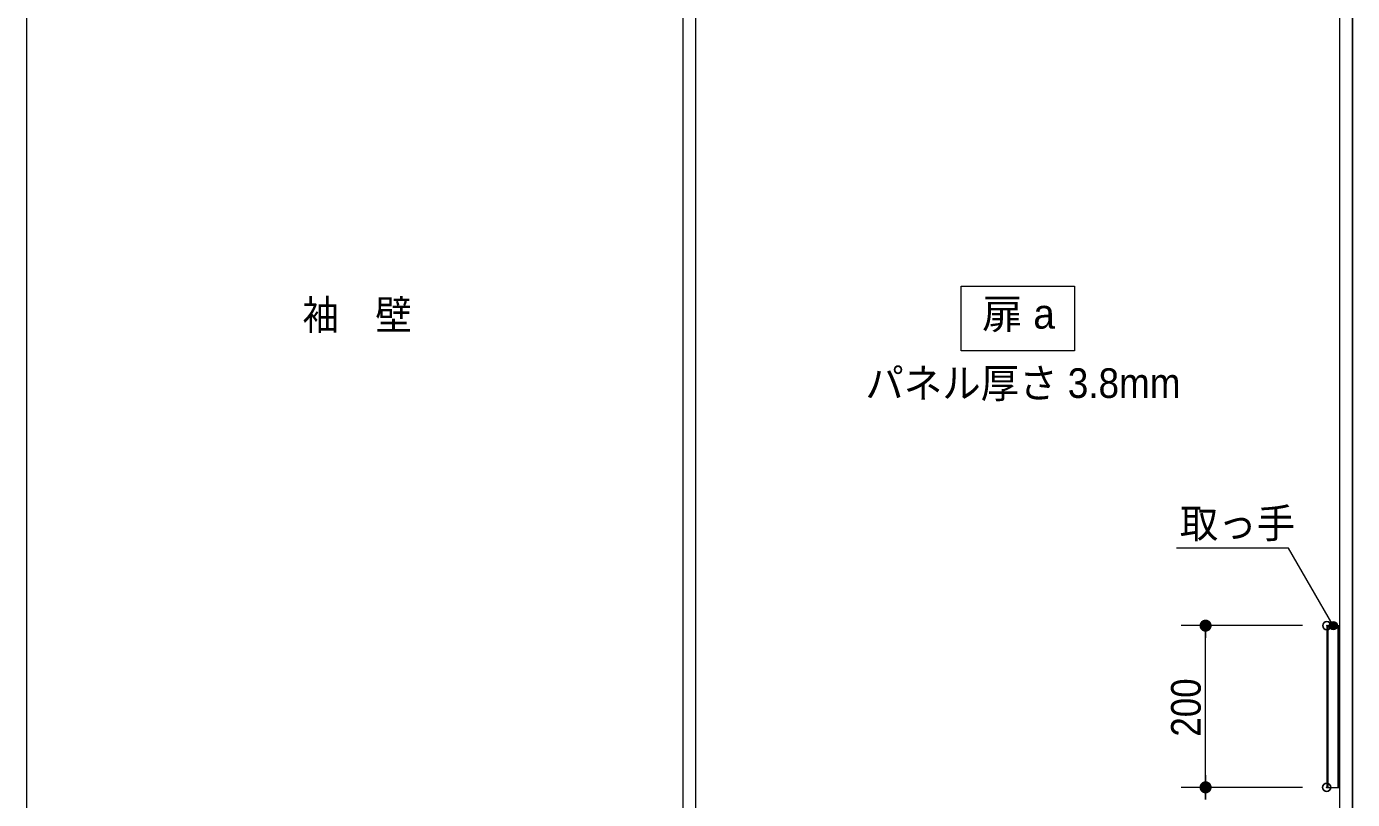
# Model space of a CAD drawing. Units: millimetres, scale not verified. Extents: x -6062 to 6062, y -3045 to 3045.
# Drawn here: x -4744 to -3104, y -1102 to -146 of the extents above; entities that cross this region are included whole.
import ezdxf
from ezdxf.enums import TextEntityAlignment as Align

# ---------------------------------------------------------------- set-up
doc = ezdxf.new("R2010")
doc.units = ezdxf.units.MM
doc.header["$LTSCALE"] = 20
doc.header["$PDMODE"] = 32
doc.header["$PDSIZE"] = 10
for name, color, linetype, lineweight in [('0-0_2寸法-3', 7, 'Continuous', 15), ('0-1_2寸法-1', 7, 'Continuous', 15), ('0-2_0', 7, 'Continuous', 25), ('0-6_3一般', 7, 'Continuous', 15)]:
    doc.layers.add(name, color=color, linetype=linetype, lineweight=lineweight)
doc.layers.add('0-3_Defpoints', color=7, linetype='Continuous')
doc.styles.add('ＭＳ Ｐゴシック', font='')
doc.styles.get('ＭＳ Ｐゴシック').set_extended_font_data('MS PGothic')

# ---------------------------------------------------------------- blocks, each defined once
blk = doc.blocks.new('_Dot')
at = {"layer": '0-2_0'}
blk.add_line((-10, 0), (-20, 0), dxfattribs=at)
for points in [[(0, 0), (-10, 0), (-9.92, 1.25)], [(0, 0), (-9.92, -1.25), (-10, 0)], [(0, 0), (-9.92, 1.25), (-9.69, 2.49)], [(0, 0), (-9.69, -2.49), (-9.92, -1.25)], [(0, 0), (-9.69, 2.49), (-9.3, 3.68)], [(0, 0), (-9.3, -3.68), (-9.69, -2.49)], [(0, 0), (-9.3, 3.68), (-8.76, 4.82)], [(0, 0), (-8.76, -4.82), (-9.3, -3.68)], [(0, 0), (-8.76, 4.82), (-8.09, 5.88)], [(0, 0), (-8.09, -5.88), (-8.76, -4.82)], [(0, 0), (-8.09, 5.88), (-7.29, 6.85)], [(0, 0), (-7.29, -6.85), (-8.09, -5.88)], [(0, 0), (-7.29, 6.85), (-6.37, 7.71)], [(0, 0), (-6.37, -7.71), (-7.29, -6.85)], [(0, 0), (-6.37, 7.71), (-5.36, 8.44)], [(0, 0), (-5.36, -8.44), (-6.37, -7.71)], [(0, 0), (-5.36, 8.44), (-4.26, 9.05)], [(0, 0), (-4.26, -9.05), (-5.36, -8.44)], [(0, 0), (-4.26, 9.05), (-3.09, 9.51)], [(0, 0), (-3.09, -9.51), (-4.26, -9.05)], [(0, 0), (-3.09, 9.51), (-1.87, 9.82)], [(0, 0), (-1.87, -9.82), (-3.09, -9.51)], [(0, 0), (-1.87, 9.82), (-0.63, 9.98)], [(0, 0), (-0.63, -9.98), (-1.87, -9.82)], [(0, 0), (-0.63, 9.98), (0.63, 9.98)], [(0, 0), (0.63, -9.98), (-0.63, -9.98)], [(0, 0), (0.63, 9.98), (1.87, 9.82)], [(0, 0), (1.87, 9.82), (3.09, 9.51)], [(0, 0), (3.09, 9.51), (4.26, 9.05)], [(0, 0), (4.26, 9.05), (5.36, 8.44)], [(0, 0), (5.36, 8.44), (6.37, 7.71)], [(0, 0), (6.37, 7.71), (7.29, 6.85)], [(0, 0), (7.29, 6.85), (8.09, 5.88)], [(0, 0), (8.09, 5.88), (8.76, 4.82)], [(0, 0), (8.76, 4.82), (9.3, 3.68)], [(0, 0), (9.3, 3.68), (9.69, 2.49)], [(0, 0), (9.69, 2.49), (9.92, 1.25)], [(0, 0), (9.92, 1.25), (10, 0)], [(0, 0), (1.87, -9.82), (0.63, -9.98)], [(0, 0), (3.09, -9.51), (1.87, -9.82)], [(0, 0), (4.26, -9.05), (3.09, -9.51)], [(0, 0), (5.36, -8.44), (4.26, -9.05)], [(0, 0), (6.37, -7.71), (5.36, -8.44)], [(0, 0), (7.29, -6.85), (6.37, -7.71)], [(0, 0), (8.09, -5.88), (7.29, -6.85)], [(0, 0), (8.76, -4.82), (8.09, -5.88)], [(0, 0), (9.3, -3.68), (8.76, -4.82)], [(0, 0), (9.69, -2.49), (9.3, -3.68)], [(0, 0), (9.92, -1.25), (9.69, -2.49)], [(0, 0), (10, 0), (9.92, -1.25)]]:
    blk.add_solid(points, dxfattribs=at)
blk = doc.blocks.new('グループ-16')
at = {"layer": '0-6_3一般'}
for p, q in [((-59120, 8000), (-59120, -40000)), ((-42880, -39740), (-42880, 7230)), ((-42560, -39740), (-42560, 7230)), ((-26640, 7230), (-26640, -39740)), ((-26320, 7230), (-26320, -39740)), ((-26320, -39740), (-26320, 7230)), ((-26958, -17740), (-26638, -17740)), ((-26958, -17740), (-26958, -21740)), ((-26918, -21740), (-26918, -17740)), ((-26678, -21740), (-26678, -17740)), ((-26638, -21740), (-26638, -17740)), ((-26958, -21740), (-26638, -21740))]:
    blk.add_line(p, q, dxfattribs=at)

msp = doc.modelspace()

# ---------------------------------------------------------------- hatches: boundary and pattern name
at = {"layer": '0-0_2寸法-3'}
msp.add_hatch(color=256, dxfattribs=at).paths.add_polyline_path([(-3122.19, -887, 1), (-3132.21, -887, 1)])

# ---------------------------------------------------------------- linework, layer by layer
msp.add_lwpolyline([(-3587.5, -467), (-3447.5, -467), (-3447.5, -547), (-3587.5, -547)], close=True, dxfattribs=at)
msp.add_lwpolyline([(-3127.2, -887), (-3182.44, -791.33), (-3320.96, -791.33)], dxfattribs=at)
msp.add_circle((-3127.2, -887), 5.01, dxfattribs=at)
at = {"layer": '0-1_2寸法-1'}
for p, q in [((-3165.2, -887), (-3315.2, -887)), ((-3285.2, -1071.99), (-3285.2, -902.01)), ((-3165.4, -1087), (-3315.2, -1087)), ((-3165.4, -1087), (-3315.2, -1087))]:
    msp.add_line(p, q, dxfattribs=at)
at = {"layer": '0-3_Defpoints'}
for p in [(-3285.2, -887), (-3135.2, -887), (-3135.4, -1087)]:
    msp.add_point(p, dxfattribs=at)

# ---------------------------------------------------------------- block references
at = {"layer": '0-1_2寸法-1', "xscale": 0.7503418, "yscale": 0.7503418}
for p, rotation in [((-3285.2, -887), 90), ((-3285.2, -1087), 270), ((-3285.2, -1087), 90)]:
    msp.add_blockref('_Dot', p, dxfattribs=dict(at, rotation=rotation))
at = {"layer": '0-6_3一般', "xscale": 0.05, "yscale": 0.05}
msp.add_blockref('グループ-16', (-1787.5, 0), dxfattribs=at)

# ---------------------------------------------------------------- texts
at = {"layer": '0-0_2寸法-3', "style": 'ＭＳ Ｐゴシック'}
for s, height, width, p in [('袖\u3000壁', 36.69, 0.9, (-4402.14, -532.02)), ('パネル厚さ 3.8mm', 36.69, 0.95, (-3705.98, -616.38)), ('取っ手', 36.66, 0.95, (-3317.1, -789.73))]:
    msp.add_text(s, height=height, dxfattribs=dict(at, width=width)).set_placement(p, align=Align.BOTTOM_LEFT)
msp.add_text('扉 a', height=36.66, dxfattribs=at).set_placement((-3561.59, -530.66), align=Align.BOTTOM_LEFT)
at = {"layer": '0-1_2寸法-1', "style": 'ＭＳ Ｐゴシック', "width": 0.9}
msp.add_text('200', height=36.66, rotation=90, dxfattribs=at).set_placement((-3280.24, -1024.28), align=Align.BOTTOM_LEFT)

doc.saveas('drawing.dxf')
